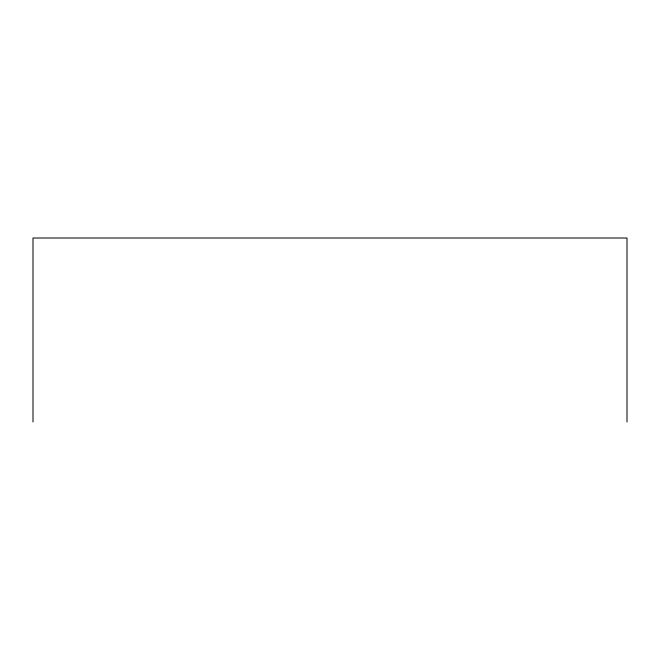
<?xml version="1.0" encoding="UTF-8"?>
<svg xmlns="http://www.w3.org/2000/svg" width="660" height="660" viewBox="0 0 660 660"><rect width="100%" height="100%" fill="white"/><g stroke="black" fill="none" stroke-linecap="round" stroke-linejoin="round"><path stroke-width="0.99" d="M627 421.987L627 238.012L33 238.012L33 421.987"/></g></svg>
